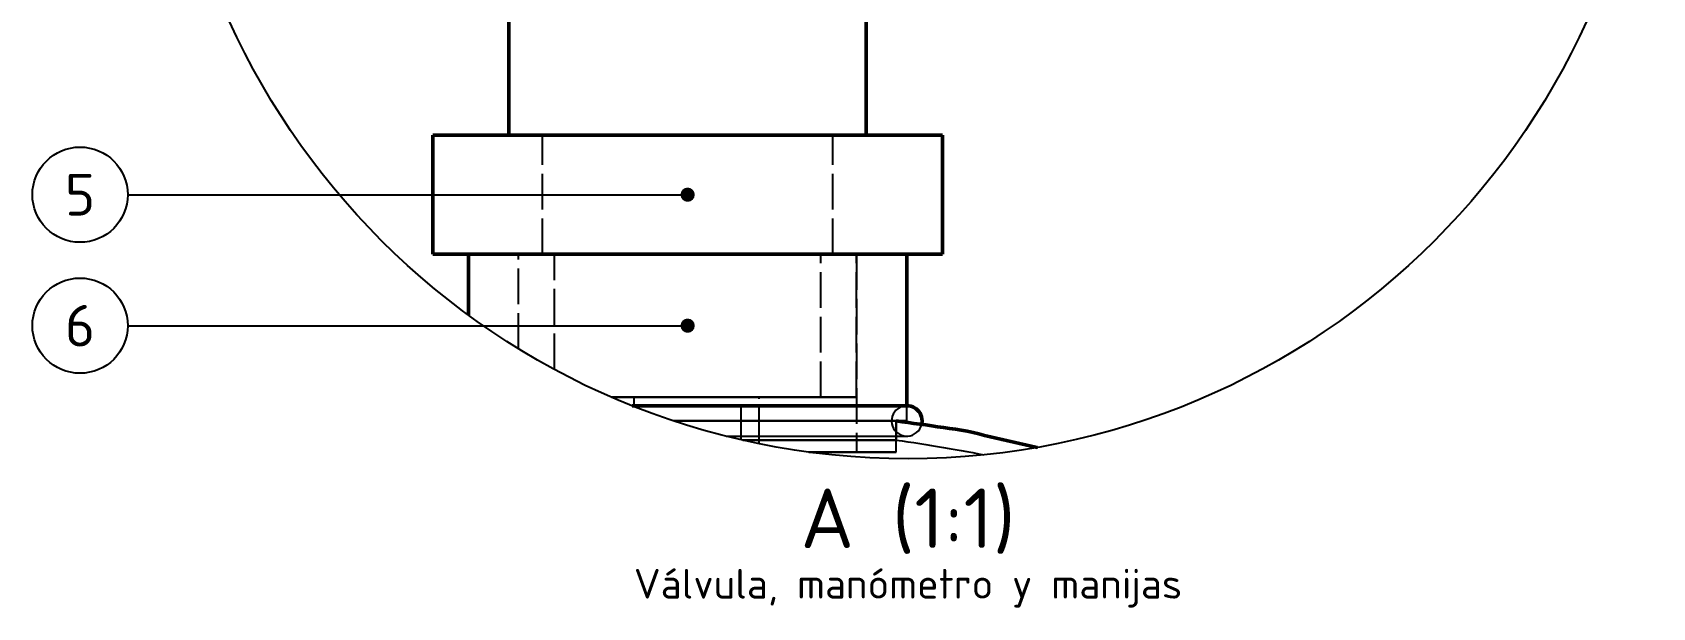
# Model space of a CAD drawing. Header units: millimetres. Extents: x 0 to 594, y 0 to 420.
# Drawn here: x 267.2 to 403.2, y 251.5 to 299.8 of the extents above; entities that cross this region are included whole.
import ezdxf
from ezdxf.enums import TextEntityAlignment as Align

# ---------------------------------------------------------------- set-up
doc = ezdxf.new("R2010")
doc.units = ezdxf.units.MM
doc.linetypes.add('ISO02-TRAZOS', pattern=[3.75, 3, -0.75])
for name, color, linetype, lineweight in [('01-VISIBLE', 7, 'CONTINUOUS', 50), ('02-OCULTA', 4, 'ISO02-TRAZOS', 25), ('06-TEXTO', 7, 'CONTINUOUS', 25), ('08-FINA', 5, 'CONTINUOUS', 25)]:
    doc.layers.add(name, color=color, linetype=linetype, lineweight=lineweight)
doc.styles.add('ISO3098', font='isocpeur.ttf')

msp = doc.modelspace()

# ---------------------------------------------------------------- hatches: boundary and pattern name
at = {"layer": '08-FINA'}
h = msp.add_hatch(color=7, dxfattribs=at)
h.dxf.hatch_style = 1
edge = h.paths.add_edge_path()
edge.add_arc((322.167, 286.174), 0.6, 0, 360)
h = msp.add_hatch(color=7, dxfattribs=at)
h.dxf.hatch_style = 1
edge = h.paths.add_edge_path()
edge.add_arc((322.167, 275.174), 0.6, 0, 360)

# ---------------------------------------------------------------- linework, layer by layer
at = {"layer": '01-VISIBLE'}
for points in [[(307.167, 291.174), (307.167, 312.055)], [(337.167, 291.174), (337.167, 312.055)], [(300.767, 291.174), (301.27, 291.174), (301.774, 291.174), (302.277, 291.174), (302.781, 291.174), (303.284, 291.174), (303.788, 291.174), (304.291, 291.174), (304.795, 291.174), (305.298, 291.174), (305.802, 291.174), (306.305, 291.174), (306.809, 291.174), (307.313, 291.174), (307.816, 291.174), (308.32, 291.174), (308.823, 291.174), (309.327, 291.174), (309.83, 291.174), (310.334, 291.174), (310.837, 291.174), (311.341, 291.174), (311.844, 291.174), (312.348, 291.174), (312.851, 291.174), (313.355, 291.174), (313.858, 291.174), (314.362, 291.174), (314.865, 291.174), (315.369, 291.174), (315.873, 291.174), (316.376, 291.174), (316.88, 291.174), (317.383, 291.174), (317.887, 291.174), (318.39, 291.174), (318.894, 291.174), (319.397, 291.174), (319.901, 291.174), (320.404, 291.174), (320.908, 291.174), (321.411, 291.174), (321.915, 291.174), (322.418, 291.174), (322.922, 291.174), (323.425, 291.174), (323.929, 291.174), (324.433, 291.174), (324.936, 291.174), (325.44, 291.174), (325.943, 291.174), (326.447, 291.174), (326.95, 291.174), (327.454, 291.174), (327.957, 291.174), (328.461, 291.174), (328.964, 291.174), (329.468, 291.174), (329.971, 291.174), (330.475, 291.174), (330.978, 291.174), (331.482, 291.174), (331.985, 291.174), (332.489, 291.174), (332.993, 291.174), (333.496, 291.174), (334, 291.174), (334.503, 291.174), (335.007, 291.174), (335.51, 291.174), (336.014, 291.174), (336.517, 291.174), (337.021, 291.174), (337.524, 291.174), (338.028, 291.174), (338.531, 291.174), (339.035, 291.174), (339.538, 291.174), (340.042, 291.174), (340.545, 291.174), (341.049, 291.174), (341.553, 291.174), (342.056, 291.174), (342.56, 291.174), (343.063, 291.174), (343.567, 291.174)], [(300.767, 281.174), (300.767, 291.174)], [(343.567, 281.174), (343.567, 291.174)], [(300.767, 281.174), (301.27, 281.174), (301.774, 281.174), (302.277, 281.174), (302.781, 281.174), (303.284, 281.174), (303.788, 281.174), (304.291, 281.174), (304.795, 281.174), (305.298, 281.174), (305.802, 281.174), (306.305, 281.174), (306.809, 281.174), (307.313, 281.174), (307.816, 281.174), (308.32, 281.174), (308.823, 281.174), (309.327, 281.174), (309.83, 281.174), (310.334, 281.174), (310.837, 281.174), (311.341, 281.174), (311.844, 281.174), (312.348, 281.174), (312.851, 281.174), (313.355, 281.174), (313.858, 281.174), (314.362, 281.174), (314.865, 281.174), (315.369, 281.174), (315.873, 281.174), (316.376, 281.174), (316.88, 281.174), (317.383, 281.174), (317.887, 281.174), (318.39, 281.174), (318.894, 281.174), (319.397, 281.174), (319.901, 281.174), (320.404, 281.174), (320.908, 281.174), (321.411, 281.174), (321.915, 281.174), (322.418, 281.174), (322.922, 281.174), (323.425, 281.174), (323.929, 281.174), (324.433, 281.174), (324.936, 281.174), (325.44, 281.174), (325.943, 281.174), (326.447, 281.174), (326.95, 281.174), (327.454, 281.174), (327.957, 281.174), (328.461, 281.174), (328.964, 281.174), (329.468, 281.174), (329.971, 281.174), (330.475, 281.174), (330.978, 281.174), (331.482, 281.174), (331.985, 281.174), (332.489, 281.174), (332.993, 281.174), (333.496, 281.174), (334, 281.174), (334.503, 281.174), (335.007, 281.174), (335.51, 281.174), (336.014, 281.174), (336.517, 281.174), (337.021, 281.174), (337.524, 281.174), (338.028, 281.174), (338.531, 281.174), (339.035, 281.174), (339.538, 281.174), (340.042, 281.174), (340.545, 281.174), (341.049, 281.174), (341.553, 281.174), (342.056, 281.174), (342.56, 281.174), (343.063, 281.174), (343.567, 281.174)], [(303.767, 276.06), (303.767, 281.174)], [(340.567, 268.454), (340.567, 281.174)], [(340.567, 268.454), (340.063, 268.454), (339.558, 268.454), (339.054, 268.454), (338.55, 268.454), (338.046, 268.454), (337.542, 268.454), (337.038, 268.454), (336.534, 268.454), (336.03, 268.454), (335.526, 268.454), (335.021, 268.454), (334.517, 268.454), (334.013, 268.454), (333.509, 268.454), (333.005, 268.454), (332.501, 268.454), (331.997, 268.454), (331.493, 268.454), (330.989, 268.454), (330.484, 268.454), (329.98, 268.454), (329.476, 268.454), (328.972, 268.454), (328.468, 268.454), (327.964, 268.454), (327.46, 268.454), (326.956, 268.454), (326.452, 268.454), (325.947, 268.454), (325.443, 268.454), (324.939, 268.454), (324.435, 268.454), (323.931, 268.454), (323.427, 268.454), (322.923, 268.454), (322.419, 268.454), (321.915, 268.454), (321.411, 268.454), (320.906, 268.454), (320.402, 268.454), (319.898, 268.454), (319.394, 268.454), (318.89, 268.454), (318.386, 268.454), (317.882, 268.454), (317.508, 268.454)], [(341.847, 267.174), (341.836, 267.341), (341.803, 267.505), (341.749, 267.664), (341.675, 267.814), (341.582, 267.953), (341.472, 268.079), (341.346, 268.19), (341.207, 268.283), (341.057, 268.357), (340.898, 268.411), (340.734, 268.443), (340.567, 268.454)], [(351.501, 264.948), (351.496, 264.949), (351.007, 265.059), (350.517, 265.169), (350.028, 265.278), (349.538, 265.387), (349.048, 265.496), (348.559, 265.606), (348.07, 265.717), (347.582, 265.831), (347.095, 265.953), (346.611, 266.084), (346.124, 266.206), (345.632, 266.304), (345.138, 266.391), (344.643, 266.47), (344.147, 266.546), (343.651, 266.62), (343.155, 266.691), (342.658, 266.762), (342.161, 266.832), (341.665, 266.901), (341.168, 266.97), (340.671, 267.038), (340.174, 267.105), (339.677, 267.173)], [(341.813, 266.88), (341.818, 266.905), (341.823, 266.929), (341.827, 266.953), (341.831, 266.977), (341.835, 267.002), (341.838, 267.026), (341.841, 267.051), (341.843, 267.075), (341.845, 267.1), (341.846, 267.125), (341.846, 267.149), (341.847, 267.174)]]:
    msp.add_lwpolyline(points, dxfattribs=at)
at = {"layer": '02-OCULTA'}
for points in [[(307.167, 291.174), (307.167, 350.343)], [(337.167, 291.174), (337.167, 350.343)], [(343.567, 291.174), (343.063, 291.174), (342.56, 291.174), (342.056, 291.174), (341.553, 291.174), (341.049, 291.174), (340.545, 291.174), (340.042, 291.174), (339.538, 291.174), (339.035, 291.174), (338.531, 291.174), (338.028, 291.174), (337.524, 291.174), (337.021, 291.174), (336.517, 291.174), (336.014, 291.174), (335.51, 291.174), (335.007, 291.174), (334.503, 291.174), (334, 291.174), (333.496, 291.174), (332.993, 291.174), (332.489, 291.174), (331.985, 291.174), (331.482, 291.174), (330.978, 291.174), (330.475, 291.174), (329.971, 291.174), (329.468, 291.174), (328.964, 291.174), (328.461, 291.174), (327.957, 291.174), (327.454, 291.174), (326.95, 291.174), (326.447, 291.174), (325.943, 291.174), (325.44, 291.174), (324.936, 291.174), (324.433, 291.174), (323.929, 291.174), (323.425, 291.174), (322.922, 291.174), (322.418, 291.174), (321.915, 291.174), (321.411, 291.174), (320.908, 291.174), (320.404, 291.174), (319.901, 291.174), (319.397, 291.174), (318.894, 291.174), (318.39, 291.174), (317.887, 291.174), (317.383, 291.174), (316.88, 291.174), (316.376, 291.174), (315.873, 291.174), (315.369, 291.174), (314.865, 291.174), (314.362, 291.174), (313.858, 291.174), (313.355, 291.174), (312.851, 291.174), (312.348, 291.174), (311.844, 291.174), (311.341, 291.174), (310.837, 291.174), (310.334, 291.174), (309.83, 291.174), (309.327, 291.174), (308.823, 291.174), (308.32, 291.174), (307.816, 291.174), (307.313, 291.174), (306.809, 291.174), (306.305, 291.174), (305.802, 291.174), (305.298, 291.174), (304.795, 291.174), (304.291, 291.174), (303.788, 291.174), (303.284, 291.174), (302.781, 291.174), (302.277, 291.174), (301.774, 291.174), (301.27, 291.174), (300.767, 291.174)], [(307.167, 291.174), (307.738, 291.174), (308.31, 291.174), (308.881, 291.174), (309.452, 291.174), (310.024, 291.174), (310.595, 291.174), (311.167, 291.174)], [(307.167, 291.174), (307.667, 291.174), (308.167, 291.174), (308.667, 291.174), (309.167, 291.174), (309.667, 291.174), (310.167, 291.174), (310.667, 291.174), (311.167, 291.174)], [(334.355, 291.174), (333.847, 291.174), (333.339, 291.174), (332.831, 291.174), (332.323, 291.174), (331.816, 291.174), (331.308, 291.174), (330.8, 291.174), (330.292, 291.174), (329.784, 291.174), (329.276, 291.174), (328.769, 291.174), (328.261, 291.174), (327.753, 291.174), (327.245, 291.174), (326.737, 291.174), (326.229, 291.174), (325.721, 291.174), (325.214, 291.174), (324.706, 291.174), (324.198, 291.174), (323.69, 291.174), (323.182, 291.174), (322.675, 291.174), (322.167, 291.174), (321.659, 291.174), (321.151, 291.174), (320.643, 291.174), (320.135, 291.174), (319.627, 291.174), (319.12, 291.174), (318.612, 291.174), (318.104, 291.174), (317.596, 291.174), (317.088, 291.174), (316.581, 291.174), (316.073, 291.174), (315.565, 291.174), (315.057, 291.174), (314.549, 291.174), (314.041, 291.174), (313.534, 291.174), (313.026, 291.174), (312.518, 291.174), (312.01, 291.174), (311.502, 291.174), (310.994, 291.174), (310.487, 291.174), (309.979, 291.174)], [(309.979, 291.174), (310.487, 291.174), (310.994, 291.174), (311.502, 291.174), (312.01, 291.174), (312.518, 291.174), (313.026, 291.174), (313.534, 291.174), (314.041, 291.174), (314.549, 291.174), (315.057, 291.174), (315.565, 291.174), (316.073, 291.174), (316.581, 291.174), (317.088, 291.174), (317.596, 291.174), (318.104, 291.174), (318.612, 291.174), (319.12, 291.174), (319.627, 291.174), (320.135, 291.174), (320.643, 291.174), (321.151, 291.174), (321.659, 291.174), (322.167, 291.174), (322.675, 291.174), (323.182, 291.174), (323.69, 291.174), (324.198, 291.174), (324.706, 291.174), (325.214, 291.174), (325.721, 291.174), (326.229, 291.174), (326.737, 291.174), (327.245, 291.174), (327.753, 291.174), (328.261, 291.174), (328.769, 291.174), (329.276, 291.174), (329.784, 291.174), (330.292, 291.174), (330.8, 291.174), (331.308, 291.174), (331.816, 291.174), (332.323, 291.174), (332.831, 291.174), (333.339, 291.174), (333.847, 291.174), (334.355, 291.174)], [(309.979, 281.174), (309.979, 291.174)], [(311.167, 291.174), (333.167, 291.174)], [(311.167, 291.174), (333.167, 291.174)], [(337.167, 291.174), (336.595, 291.174), (336.024, 291.174), (335.452, 291.174), (334.881, 291.174), (334.31, 291.174), (333.738, 291.174), (333.167, 291.174)], [(337.167, 291.174), (336.667, 291.174), (336.167, 291.174), (335.667, 291.174), (335.167, 291.174), (334.667, 291.174), (334.167, 291.174), (333.667, 291.174), (333.167, 291.174)], [(334.355, 281.174), (334.355, 291.174)], [(343.567, 281.174), (343.063, 281.174), (342.56, 281.174), (342.056, 281.174), (341.553, 281.174), (341.049, 281.174), (340.545, 281.174), (340.042, 281.174), (339.538, 281.174), (339.035, 281.174), (338.531, 281.174), (338.028, 281.174), (337.524, 281.174), (337.021, 281.174), (336.517, 281.174), (336.014, 281.174), (335.51, 281.174), (335.007, 281.174), (334.503, 281.174), (334, 281.174), (333.496, 281.174), (332.993, 281.174), (332.489, 281.174), (331.985, 281.174), (331.482, 281.174), (330.978, 281.174), (330.475, 281.174), (329.971, 281.174), (329.468, 281.174), (328.964, 281.174), (328.461, 281.174), (327.957, 281.174), (327.454, 281.174), (326.95, 281.174), (326.447, 281.174), (325.943, 281.174), (325.44, 281.174), (324.936, 281.174), (324.433, 281.174), (323.929, 281.174), (323.425, 281.174), (322.922, 281.174), (322.418, 281.174), (321.915, 281.174), (321.411, 281.174), (320.908, 281.174), (320.404, 281.174), (319.901, 281.174), (319.397, 281.174), (318.894, 281.174), (318.39, 281.174), (317.887, 281.174), (317.383, 281.174), (316.88, 281.174), (316.376, 281.174), (315.873, 281.174), (315.369, 281.174), (314.865, 281.174), (314.362, 281.174), (313.858, 281.174), (313.355, 281.174), (312.851, 281.174), (312.348, 281.174), (311.844, 281.174), (311.341, 281.174), (310.837, 281.174), (310.334, 281.174), (309.83, 281.174), (309.327, 281.174), (308.823, 281.174), (308.32, 281.174), (307.816, 281.174), (307.313, 281.174), (306.809, 281.174), (306.305, 281.174), (305.802, 281.174), (305.298, 281.174), (304.795, 281.174), (304.291, 281.174), (303.788, 281.174), (303.284, 281.174), (302.781, 281.174), (302.277, 281.174), (301.774, 281.174), (301.27, 281.174), (300.767, 281.174)], [(340.567, 281.174), (340.063, 281.174), (339.558, 281.174), (339.054, 281.174), (338.55, 281.174), (338.046, 281.174), (337.542, 281.174), (337.038, 281.174), (336.534, 281.174), (336.03, 281.174), (335.526, 281.174), (335.021, 281.174), (334.517, 281.174), (334.013, 281.174), (333.509, 281.174), (333.005, 281.174), (332.501, 281.174), (331.997, 281.174), (331.493, 281.174), (330.989, 281.174), (330.484, 281.174), (329.98, 281.174), (329.476, 281.174), (328.972, 281.174), (328.468, 281.174), (327.964, 281.174), (327.46, 281.174), (326.956, 281.174), (326.452, 281.174), (325.947, 281.174), (325.443, 281.174), (324.939, 281.174), (324.435, 281.174), (323.931, 281.174), (323.427, 281.174), (322.923, 281.174), (322.419, 281.174), (321.915, 281.174), (321.411, 281.174), (320.906, 281.174), (320.402, 281.174), (319.898, 281.174), (319.394, 281.174), (318.89, 281.174), (318.386, 281.174), (317.882, 281.174), (317.378, 281.174), (316.874, 281.174), (316.369, 281.174), (315.865, 281.174), (315.361, 281.174), (314.857, 281.174), (314.353, 281.174), (313.849, 281.174), (313.345, 281.174), (312.841, 281.174), (312.337, 281.174), (311.832, 281.174), (311.328, 281.174), (310.824, 281.174), (310.32, 281.174), (309.816, 281.174), (309.312, 281.174), (308.808, 281.174), (308.304, 281.174), (307.8, 281.174), (307.295, 281.174), (306.791, 281.174), (306.287, 281.174), (305.783, 281.174), (305.279, 281.174), (304.775, 281.174), (304.271, 281.174), (303.767, 281.174)], [(303.767, 281.174), (304.271, 281.174), (304.775, 281.174), (305.279, 281.174), (305.783, 281.174), (306.287, 281.174), (306.791, 281.174), (307.295, 281.174), (307.8, 281.174), (308.304, 281.174), (308.808, 281.174), (309.312, 281.174), (309.816, 281.174), (310.32, 281.174), (310.824, 281.174), (311.328, 281.174), (311.832, 281.174), (312.337, 281.174), (312.841, 281.174), (313.345, 281.174), (313.849, 281.174), (314.353, 281.174), (314.857, 281.174), (315.361, 281.174), (315.865, 281.174), (316.369, 281.174), (316.874, 281.174), (317.378, 281.174), (317.882, 281.174), (318.386, 281.174), (318.89, 281.174), (319.394, 281.174), (319.898, 281.174), (320.402, 281.174), (320.906, 281.174), (321.411, 281.174), (321.915, 281.174), (322.419, 281.174), (322.923, 281.174), (323.427, 281.174), (323.931, 281.174), (324.435, 281.174), (324.939, 281.174), (325.443, 281.174), (325.947, 281.174), (326.452, 281.174), (326.956, 281.174), (327.46, 281.174), (327.964, 281.174), (328.468, 281.174), (328.972, 281.174), (329.476, 281.174), (329.98, 281.174), (330.484, 281.174), (330.989, 281.174), (331.493, 281.174), (331.997, 281.174), (332.501, 281.174), (333.005, 281.174), (333.509, 281.174), (334.013, 281.174), (334.517, 281.174), (335.021, 281.174), (335.526, 281.174), (336.03, 281.174), (336.534, 281.174), (337.038, 281.174), (337.542, 281.174), (338.046, 281.174), (338.55, 281.174), (339.054, 281.174), (339.558, 281.174), (340.063, 281.174), (340.567, 281.174)], [(336.355, 281.174), (335.848, 281.174), (335.341, 281.174), (334.835, 281.174), (334.328, 281.174), (333.821, 281.174), (333.314, 281.174), (332.808, 281.174), (332.301, 281.174), (331.794, 281.174), (331.288, 281.174), (330.781, 281.174), (330.274, 281.174), (329.767, 281.174), (329.261, 281.174), (328.754, 281.174), (328.247, 281.174), (327.741, 281.174), (327.234, 281.174), (326.727, 281.174), (326.22, 281.174), (325.714, 281.174), (325.207, 281.174), (324.7, 281.174), (324.194, 281.174), (323.687, 281.174), (323.18, 281.174), (322.673, 281.174), (322.167, 281.174), (321.66, 281.174), (321.153, 281.174), (320.647, 281.174), (320.14, 281.174), (319.633, 281.174), (319.126, 281.174), (318.62, 281.174), (318.113, 281.174), (317.606, 281.174), (317.1, 281.174), (316.593, 281.174), (316.086, 281.174), (315.579, 281.174), (315.073, 281.174), (314.566, 281.174), (314.059, 281.174), (313.553, 281.174), (313.046, 281.174), (312.539, 281.174), (312.032, 281.174), (311.526, 281.174), (311.019, 281.174), (310.512, 281.174), (310.006, 281.174), (309.499, 281.174), (308.992, 281.174), (308.485, 281.174), (307.979, 281.174)], [(307.979, 281.174), (308.485, 281.174), (308.992, 281.174), (309.499, 281.174), (310.006, 281.174), (310.512, 281.174), (311.019, 281.174), (311.526, 281.174), (312.032, 281.174), (312.539, 281.174), (313.046, 281.174), (313.553, 281.174), (314.059, 281.174), (314.566, 281.174), (315.073, 281.174), (315.579, 281.174), (316.086, 281.174), (316.593, 281.174), (317.1, 281.174), (317.606, 281.174), (318.113, 281.174), (318.62, 281.174), (319.126, 281.174), (319.633, 281.174), (320.14, 281.174), (320.647, 281.174), (321.153, 281.174), (321.66, 281.174), (322.167, 281.174), (322.673, 281.174), (323.18, 281.174), (323.687, 281.174), (324.194, 281.174), (324.7, 281.174), (325.207, 281.174), (325.714, 281.174), (326.22, 281.174), (326.727, 281.174), (327.234, 281.174), (327.741, 281.174), (328.247, 281.174), (328.754, 281.174), (329.261, 281.174), (329.767, 281.174), (330.274, 281.174), (330.781, 281.174), (331.288, 281.174), (331.794, 281.174), (332.301, 281.174), (332.808, 281.174), (333.314, 281.174), (333.821, 281.174), (334.328, 281.174), (334.835, 281.174), (335.341, 281.174), (335.848, 281.174), (336.355, 281.174)], [(336.355, 281.174), (335.848, 281.174), (335.341, 281.174), (334.835, 281.174), (334.328, 281.174), (333.821, 281.174), (333.314, 281.174), (332.808, 281.174), (332.301, 281.174), (331.794, 281.174), (331.288, 281.174), (330.781, 281.174), (330.274, 281.174), (329.767, 281.174), (329.261, 281.174), (328.754, 281.174), (328.247, 281.174), (327.741, 281.174), (327.234, 281.174), (326.727, 281.174), (326.22, 281.174), (325.714, 281.174), (325.207, 281.174), (324.7, 281.174), (324.194, 281.174), (323.687, 281.174), (323.18, 281.174), (322.673, 281.174), (322.167, 281.174), (321.66, 281.174), (321.153, 281.174), (320.647, 281.174), (320.14, 281.174), (319.633, 281.174), (319.126, 281.174), (318.62, 281.174), (318.113, 281.174), (317.606, 281.174), (317.1, 281.174), (316.593, 281.174), (316.086, 281.174), (315.579, 281.174), (315.073, 281.174), (314.566, 281.174), (314.059, 281.174), (313.553, 281.174), (313.046, 281.174), (312.539, 281.174), (312.032, 281.174), (311.526, 281.174), (311.019, 281.174), (310.512, 281.174), (310.006, 281.174), (309.499, 281.174), (308.992, 281.174), (308.485, 281.174), (307.979, 281.174)], [(307.979, 281.174), (308.485, 281.174), (308.992, 281.174), (309.499, 281.174), (310.006, 281.174), (310.512, 281.174), (311.019, 281.174), (311.526, 281.174), (312.032, 281.174), (312.539, 281.174), (313.046, 281.174), (313.553, 281.174), (314.059, 281.174), (314.566, 281.174), (315.073, 281.174), (315.579, 281.174), (316.086, 281.174), (316.593, 281.174), (317.1, 281.174), (317.606, 281.174), (318.113, 281.174), (318.62, 281.174), (319.126, 281.174), (319.633, 281.174), (320.14, 281.174), (320.647, 281.174), (321.153, 281.174), (321.66, 281.174), (322.167, 281.174), (322.673, 281.174), (323.18, 281.174), (323.687, 281.174), (324.194, 281.174), (324.7, 281.174), (325.207, 281.174), (325.714, 281.174), (326.22, 281.174), (326.727, 281.174), (327.234, 281.174), (327.741, 281.174), (328.247, 281.174), (328.754, 281.174), (329.261, 281.174), (329.767, 281.174), (330.274, 281.174), (330.781, 281.174), (331.288, 281.174), (331.794, 281.174), (332.301, 281.174), (332.808, 281.174), (333.314, 281.174), (333.821, 281.174), (334.328, 281.174), (334.835, 281.174), (335.341, 281.174), (335.848, 281.174), (336.355, 281.174)], [(307.979, 273.235), (307.979, 281.174)], [(307.979, 273.235), (307.979, 281.174)], [(334.355, 281.174), (333.847, 281.174), (333.339, 281.174), (332.831, 281.174), (332.323, 281.174), (331.816, 281.174), (331.308, 281.174), (330.8, 281.174), (330.292, 281.174), (329.784, 281.174), (329.276, 281.174), (328.769, 281.174), (328.261, 281.174), (327.753, 281.174), (327.245, 281.174), (326.737, 281.174), (326.229, 281.174), (325.721, 281.174), (325.214, 281.174), (324.706, 281.174), (324.198, 281.174), (323.69, 281.174), (323.182, 281.174), (322.675, 281.174), (322.167, 281.174), (321.659, 281.174), (321.151, 281.174), (320.643, 281.174), (320.135, 281.174), (319.627, 281.174), (319.12, 281.174), (318.612, 281.174), (318.104, 281.174), (317.596, 281.174), (317.088, 281.174), (316.581, 281.174), (316.073, 281.174), (315.565, 281.174), (315.057, 281.174), (314.549, 281.174), (314.041, 281.174), (313.534, 281.174), (313.026, 281.174), (312.518, 281.174), (312.01, 281.174), (311.502, 281.174), (310.994, 281.174), (310.487, 281.174), (309.979, 281.174)], [(309.979, 281.174), (310.487, 281.174), (310.994, 281.174), (311.502, 281.174), (312.01, 281.174), (312.518, 281.174), (313.026, 281.174), (313.534, 281.174), (314.041, 281.174), (314.549, 281.174), (315.057, 281.174), (315.565, 281.174), (316.073, 281.174), (316.581, 281.174), (317.088, 281.174), (317.596, 281.174), (318.104, 281.174), (318.612, 281.174), (319.12, 281.174), (319.627, 281.174), (320.135, 281.174), (320.643, 281.174), (321.151, 281.174), (321.659, 281.174), (322.167, 281.174), (322.675, 281.174), (323.182, 281.174), (323.69, 281.174), (324.198, 281.174), (324.706, 281.174), (325.214, 281.174), (325.721, 281.174), (326.229, 281.174), (326.737, 281.174), (327.245, 281.174), (327.753, 281.174), (328.261, 281.174), (328.769, 281.174), (329.276, 281.174), (329.784, 281.174), (330.292, 281.174), (330.8, 281.174), (331.308, 281.174), (331.816, 281.174), (332.323, 281.174), (332.831, 281.174), (333.339, 281.174), (333.847, 281.174), (334.355, 281.174)], [(333.355, 281.174), (332.846, 281.174), (332.338, 281.174), (331.829, 281.174), (331.32, 281.174), (330.812, 281.174), (330.303, 281.174), (329.795, 281.174), (329.286, 281.174), (328.778, 281.174), (328.269, 281.174), (327.761, 281.174), (327.252, 281.174), (326.744, 281.174), (326.235, 281.174), (325.726, 281.174), (325.218, 281.174), (324.709, 281.174), (324.201, 281.174), (323.692, 281.174), (323.184, 281.174), (322.675, 281.174), (322.167, 281.174), (321.658, 281.174), (321.15, 281.174), (320.641, 281.174), (320.132, 281.174), (319.624, 281.174), (319.115, 281.174), (318.607, 281.174), (318.098, 281.174), (317.59, 281.174), (317.081, 281.174), (316.573, 281.174), (316.064, 281.174), (315.556, 281.174), (315.047, 281.174), (314.538, 281.174), (314.03, 281.174), (313.521, 281.174), (313.013, 281.174), (312.504, 281.174), (311.996, 281.174), (311.487, 281.174), (310.979, 281.174)], [(310.979, 281.174), (311.487, 281.174), (311.996, 281.174), (312.504, 281.174), (313.013, 281.174), (313.521, 281.174), (314.03, 281.174), (314.538, 281.174), (315.047, 281.174), (315.556, 281.174), (316.064, 281.174), (316.573, 281.174), (317.081, 281.174), (317.59, 281.174), (318.098, 281.174), (318.607, 281.174), (319.115, 281.174), (319.624, 281.174), (320.132, 281.174), (320.641, 281.174), (321.15, 281.174), (321.658, 281.174), (322.167, 281.174), (322.675, 281.174), (323.184, 281.174), (323.692, 281.174), (324.201, 281.174), (324.709, 281.174), (325.218, 281.174), (325.726, 281.174), (326.235, 281.174), (326.744, 281.174), (327.252, 281.174), (327.761, 281.174), (328.269, 281.174), (328.778, 281.174), (329.286, 281.174), (329.795, 281.174), (330.303, 281.174), (330.812, 281.174), (331.32, 281.174), (331.829, 281.174), (332.338, 281.174), (332.846, 281.174), (333.355, 281.174)], [(310.979, 271.504), (310.979, 281.174)], [(333.355, 269.174), (333.355, 281.174)], [(336.355, 281.174), (336.355, 264.562)], [(336.355, 269.174), (336.355, 281.174)], [(336.355, 269.174), (335.848, 269.174), (335.341, 269.174), (334.835, 269.174), (334.328, 269.174), (333.821, 269.174), (333.314, 269.174), (332.808, 269.174), (332.301, 269.174), (331.794, 269.174), (331.288, 269.174), (330.781, 269.174), (330.274, 269.174), (329.767, 269.174), (329.261, 269.174), (328.754, 269.174), (328.247, 269.174), (327.741, 269.174), (327.234, 269.174), (326.727, 269.174), (326.22, 269.174), (325.714, 269.174), (325.207, 269.174), (324.7, 269.174), (324.194, 269.174), (323.687, 269.174), (323.18, 269.174), (322.673, 269.174), (322.167, 269.174), (321.66, 269.174), (321.153, 269.174), (320.647, 269.174), (320.14, 269.174), (319.633, 269.174), (319.126, 269.174), (318.62, 269.174), (318.113, 269.174), (317.606, 269.174), (317.1, 269.174), (316.593, 269.174), (316.086, 269.174), (315.777, 269.174)], [(315.777, 269.174), (316.086, 269.174), (316.593, 269.174), (317.1, 269.174), (317.606, 269.174), (318.113, 269.174), (318.62, 269.174), (319.126, 269.174), (319.633, 269.174), (320.14, 269.174), (320.647, 269.174), (321.153, 269.174), (321.66, 269.174), (322.167, 269.174), (322.673, 269.174), (323.18, 269.174), (323.687, 269.174), (324.194, 269.174), (324.7, 269.174), (325.207, 269.174), (325.714, 269.174), (326.22, 269.174), (326.727, 269.174), (327.234, 269.174), (327.741, 269.174), (328.247, 269.174), (328.754, 269.174), (329.261, 269.174), (329.767, 269.174), (330.274, 269.174), (330.781, 269.174), (331.288, 269.174), (331.794, 269.174), (332.301, 269.174), (332.808, 269.174), (333.314, 269.174), (333.821, 269.174), (334.328, 269.174), (334.835, 269.174), (335.341, 269.174), (335.848, 269.174), (336.355, 269.174)], [(333.355, 269.174), (332.846, 269.174), (332.338, 269.174), (331.829, 269.174), (331.32, 269.174), (330.812, 269.174), (330.303, 269.174), (329.795, 269.174), (329.286, 269.174), (328.778, 269.174), (328.269, 269.174), (327.761, 269.174), (327.252, 269.174), (326.744, 269.174), (326.235, 269.174), (325.726, 269.174), (325.218, 269.174), (324.709, 269.174), (324.201, 269.174), (323.692, 269.174), (323.184, 269.174), (322.675, 269.174), (322.167, 269.174), (321.658, 269.174), (321.15, 269.174), (320.641, 269.174), (320.132, 269.174), (319.624, 269.174), (319.115, 269.174), (318.607, 269.174), (318.098, 269.174), (317.59, 269.174), (317.081, 269.174), (316.573, 269.174), (316.064, 269.174), (315.777, 269.174)], [(315.777, 269.174), (316.064, 269.174), (316.573, 269.174), (317.081, 269.174), (317.59, 269.174), (318.098, 269.174), (318.607, 269.174), (319.115, 269.174), (319.624, 269.174), (320.132, 269.174), (320.641, 269.174), (321.15, 269.174), (321.658, 269.174), (322.167, 269.174), (322.675, 269.174), (323.184, 269.174), (323.692, 269.174), (324.201, 269.174), (324.709, 269.174), (325.218, 269.174), (325.726, 269.174), (326.235, 269.174), (326.744, 269.174), (327.252, 269.174), (327.761, 269.174), (328.269, 269.174), (328.778, 269.174), (329.286, 269.174), (329.795, 269.174), (330.303, 269.174), (330.812, 269.174), (331.32, 269.174), (331.829, 269.174), (332.338, 269.174), (332.846, 269.174), (333.355, 269.174)], [(328.167, 269.174), (327.667, 269.174), (327.167, 269.174), (326.667, 269.174), (326.167, 269.174), (325.667, 269.174), (325.167, 269.174), (324.667, 269.174), (324.167, 269.174), (323.667, 269.174), (323.167, 269.174), (322.667, 269.174), (322.167, 269.174), (321.667, 269.174), (321.167, 269.174), (320.667, 269.174), (320.167, 269.174), (319.667, 269.174), (319.167, 269.174), (318.667, 269.174), (318.167, 269.174), (317.667, 269.174), (317.167, 269.174), (316.667, 269.174), (316.167, 269.174)], [(316.167, 269.174), (316.667, 269.174), (317.167, 269.174), (317.667, 269.174), (318.167, 269.174), (318.667, 269.174), (319.167, 269.174), (319.667, 269.174), (320.167, 269.174), (320.667, 269.174), (321.167, 269.174), (321.667, 269.174), (322.167, 269.174), (322.667, 269.174), (323.167, 269.174), (323.667, 269.174), (324.167, 269.174), (324.667, 269.174), (325.167, 269.174), (325.667, 269.174), (326.167, 269.174), (326.667, 269.174), (327.167, 269.174), (327.667, 269.174), (328.167, 269.174)], [(316.167, 269.007), (316.167, 269.174)], [(340.567, 268.454), (340.063, 268.454), (339.559, 268.454), (339.054, 268.454), (338.55, 268.454), (338.046, 268.454), (337.542, 268.454), (337.038, 268.454), (336.534, 268.454), (336.03, 268.454), (335.526, 268.454), (335.021, 268.454), (334.517, 268.454), (334.013, 268.454), (333.509, 268.454), (333.005, 268.454), (332.501, 268.454), (331.997, 268.454), (331.493, 268.454), (330.989, 268.454), (330.484, 268.454), (329.98, 268.454), (329.476, 268.454), (328.972, 268.454), (328.468, 268.454), (327.964, 268.454), (327.46, 268.454), (326.956, 268.454), (326.452, 268.454), (325.947, 268.454), (325.443, 268.454), (324.939, 268.454), (324.435, 268.454), (323.931, 268.454), (323.427, 268.454), (322.923, 268.454), (322.419, 268.454), (321.915, 268.454), (321.411, 268.454), (320.906, 268.454), (320.402, 268.454), (319.898, 268.454), (319.394, 268.454), (318.89, 268.454), (318.386, 268.454), (317.882, 268.454), (317.508, 268.454)], [(326.667, 269.174), (326.167, 269.174), (325.667, 269.174), (325.167, 269.174), (324.667, 269.174), (324.167, 269.174), (323.667, 269.174), (323.167, 269.174), (322.667, 269.174), (322.167, 269.174), (321.667, 269.174), (321.167, 269.174), (320.667, 269.174), (320.167, 269.174), (319.667, 269.174), (319.167, 269.174), (318.667, 269.174), (318.167, 269.174), (317.667, 269.174)], [(317.667, 269.174), (318.167, 269.174), (318.667, 269.174), (319.167, 269.174), (319.667, 269.174), (320.167, 269.174), (320.667, 269.174), (321.167, 269.174), (321.667, 269.174), (322.167, 269.174), (322.667, 269.174), (323.167, 269.174), (323.667, 269.174), (324.167, 269.174), (324.667, 269.174), (325.167, 269.174), (325.667, 269.174), (326.167, 269.174), (326.667, 269.174)], [(317.667, 268.391), (317.667, 269.174)], [(326.667, 265.591), (326.667, 269.174)], [(328.167, 265.266), (328.167, 269.174)], [(340.567, 268.454), (340.363, 268.438), (340.164, 268.389), (339.975, 268.309), (339.802, 268.201), (339.648, 268.066), (339.518, 267.908), (339.414, 267.732), (339.34, 267.541), (339.298, 267.341), (339.287, 267.136), (339.31, 266.933), (339.364, 266.736), (339.449, 266.55), (339.563, 266.38), (339.703, 266.23), (339.864, 266.104), (340.044, 266.006), (340.236, 265.937), (340.438, 265.901), (340.642, 265.896), (340.845, 265.925), (341.04, 265.985), (341.224, 266.076), (341.39, 266.194), (341.536, 266.338), (341.657, 266.503), (341.75, 266.686), (341.813, 266.88)], [(340.567, 267.174), (340.567, 268.454)], [(339.667, 267.174), (339.167, 267.174), (338.667, 267.174), (338.167, 267.174), (337.667, 267.174), (337.167, 267.174), (336.667, 267.174), (336.167, 267.174), (335.667, 267.174), (335.167, 267.174), (334.667, 267.174), (334.167, 267.174), (333.667, 267.174), (333.167, 267.174), (332.667, 267.174), (332.167, 267.174), (331.667, 267.174), (331.167, 267.174), (330.667, 267.174), (330.167, 267.174), (329.667, 267.174), (329.167, 267.174), (328.667, 267.174), (328.167, 267.174), (327.667, 267.174), (327.167, 267.174), (326.667, 267.174), (326.167, 267.174), (325.667, 267.174), (325.167, 267.174), (324.667, 267.174), (324.167, 267.174), (323.667, 267.174), (323.167, 267.174), (322.667, 267.174), (322.167, 267.174), (321.667, 267.174), (321.167, 267.174), (321.005, 267.174)], [(321.005, 267.174), (321.167, 267.174), (321.667, 267.174), (322.167, 267.174), (322.667, 267.174), (323.167, 267.174), (323.667, 267.174), (324.167, 267.174), (324.667, 267.174), (325.167, 267.174), (325.667, 267.174), (326.167, 267.174), (326.667, 267.174), (327.167, 267.174), (327.667, 267.174), (328.167, 267.174), (328.667, 267.174), (329.167, 267.174), (329.667, 267.174), (330.167, 267.174), (330.667, 267.174), (331.167, 267.174), (331.667, 267.174), (332.167, 267.174), (332.667, 267.174), (333.167, 267.174), (333.667, 267.174), (334.167, 267.174), (334.667, 267.174), (335.167, 267.174), (335.667, 267.174), (336.167, 267.174), (336.667, 267.174), (337.167, 267.174), (337.667, 267.174), (338.167, 267.174), (338.667, 267.174), (339.167, 267.174), (339.667, 267.174)], [(339.677, 267.174), (339.176, 267.174), (338.676, 267.174), (338.176, 267.174), (337.676, 267.174), (337.175, 267.174), (336.675, 267.174), (336.175, 267.174), (335.674, 267.174), (335.174, 267.174), (334.674, 267.174), (334.174, 267.174), (333.673, 267.174), (333.173, 267.174), (332.673, 267.174), (332.172, 267.174), (331.672, 267.174), (331.172, 267.174), (330.672, 267.174), (330.171, 267.174), (329.671, 267.174), (329.171, 267.174), (328.67, 267.174), (328.17, 267.174), (327.67, 267.174), (327.17, 267.174), (326.669, 267.174), (326.169, 267.174), (325.669, 267.174), (325.168, 267.174), (324.668, 267.174), (324.168, 267.174), (323.668, 267.174), (323.167, 267.174), (322.667, 267.174), (322.167, 267.174), (321.666, 267.174), (321.166, 267.174), (321.005, 267.174)], [(321.005, 267.174), (321.166, 267.174), (321.666, 267.174), (322.167, 267.174), (322.667, 267.174), (323.167, 267.174), (323.668, 267.174), (324.168, 267.174), (324.668, 267.174), (325.168, 267.174), (325.669, 267.174), (326.169, 267.174), (326.669, 267.174), (327.17, 267.174), (327.67, 267.174), (328.17, 267.174), (328.67, 267.174), (329.171, 267.174), (329.671, 267.174), (330.171, 267.174), (330.672, 267.174), (331.172, 267.174), (331.672, 267.174), (332.172, 267.174), (332.673, 267.174), (333.173, 267.174), (333.673, 267.174), (334.174, 267.174), (334.674, 267.174), (335.174, 267.174), (335.674, 267.174), (336.175, 267.174), (336.675, 267.174), (337.175, 267.174), (337.676, 267.174), (338.176, 267.174), (338.676, 267.174), (339.176, 267.174), (339.677, 267.174)], [(340.567, 267.174), (340.063, 267.174), (339.558, 267.174), (339.054, 267.174), (338.55, 267.174), (338.046, 267.174), (337.542, 267.174), (337.038, 267.174), (336.534, 267.174), (336.03, 267.174), (335.526, 267.174), (335.021, 267.174), (334.517, 267.174), (334.013, 267.174), (333.509, 267.174), (333.005, 267.174), (332.501, 267.174), (331.997, 267.174), (331.493, 267.174), (330.989, 267.174), (330.484, 267.174), (329.98, 267.174), (329.476, 267.174), (328.972, 267.174), (328.468, 267.174), (327.964, 267.174), (327.46, 267.174), (326.956, 267.174), (326.452, 267.174), (325.947, 267.174), (325.443, 267.174), (324.939, 267.174), (324.435, 267.174), (323.931, 267.174), (323.427, 267.174), (322.923, 267.174), (322.419, 267.174), (321.915, 267.174), (321.411, 267.174), (321.005, 267.174)], [(321.005, 267.174), (321.411, 267.174), (321.915, 267.174), (322.419, 267.174), (322.923, 267.174), (323.427, 267.174), (323.931, 267.174), (324.435, 267.174), (324.939, 267.174), (325.443, 267.174), (325.947, 267.174), (326.452, 267.174), (326.956, 267.174), (327.46, 267.174), (327.964, 267.174), (328.468, 267.174), (328.972, 267.174), (329.476, 267.174), (329.98, 267.174), (330.484, 267.174), (330.989, 267.174), (331.493, 267.174), (331.997, 267.174), (332.501, 267.174), (333.005, 267.174), (333.509, 267.174), (334.013, 267.174), (334.517, 267.174), (335.021, 267.174), (335.526, 267.174), (336.03, 267.174), (336.534, 267.174), (337.038, 267.174), (337.542, 267.174), (338.046, 267.174), (338.55, 267.174), (339.054, 267.174), (339.558, 267.174), (340.063, 267.174), (340.567, 267.174)], [(339.677, 267.173), (339.675, 267.173), (339.673, 267.173), (339.672, 267.173), (339.67, 267.174), (339.668, 267.174), (339.667, 267.174)], [(339.667, 267.174), (339.667, 265.562)], [(339.677, 264.562), (339.677, 267.174)], [(325.4, 265.894), (325.443, 265.894), (325.947, 265.894), (326.452, 265.894), (326.956, 265.894), (327.46, 265.894), (327.964, 265.894), (328.468, 265.894), (328.972, 265.894), (329.476, 265.894), (329.98, 265.894), (330.484, 265.894), (330.989, 265.894), (331.493, 265.894), (331.997, 265.894), (332.501, 265.894), (333.005, 265.894), (333.509, 265.894), (334.013, 265.894), (334.517, 265.894), (335.021, 265.894), (335.526, 265.894), (336.03, 265.894), (336.534, 265.894), (337.038, 265.894), (337.542, 265.894), (338.046, 265.894), (338.55, 265.894), (339.054, 265.894), (339.558, 265.894), (340.063, 265.894), (340.567, 265.894)], [(325.4, 265.894), (325.443, 265.894), (325.947, 265.894), (326.452, 265.894), (326.956, 265.894), (327.46, 265.894), (327.964, 265.894), (328.468, 265.894), (328.972, 265.894), (329.476, 265.894), (329.98, 265.894), (330.484, 265.894), (330.989, 265.894), (331.493, 265.894), (331.997, 265.894), (332.501, 265.894), (333.005, 265.894), (333.509, 265.894), (334.013, 265.894), (334.517, 265.894), (335.021, 265.894), (335.526, 265.894), (336.03, 265.894), (336.534, 265.894), (337.038, 265.894), (337.542, 265.894), (338.046, 265.894), (338.55, 265.894), (339.054, 265.894), (339.558, 265.894), (340.063, 265.894), (340.567, 265.894)], [(339.667, 265.562), (339.167, 265.562), (338.667, 265.562), (338.167, 265.562), (337.667, 265.562), (337.167, 265.562), (336.667, 265.562), (336.167, 265.562), (335.667, 265.562), (335.167, 265.562), (334.667, 265.562), (334.167, 265.562), (333.667, 265.562), (333.167, 265.562), (332.667, 265.562), (332.167, 265.562), (331.667, 265.562), (331.167, 265.562), (330.667, 265.562), (330.167, 265.562), (329.667, 265.562), (329.167, 265.562), (328.667, 265.562), (328.167, 265.562), (327.667, 265.562), (327.167, 265.562), (326.789, 265.562)], [(326.789, 265.562), (327.167, 265.562), (327.667, 265.562), (328.167, 265.562), (328.667, 265.562), (329.167, 265.562), (329.667, 265.562), (330.167, 265.562), (330.667, 265.562), (331.167, 265.562), (331.667, 265.562), (332.167, 265.562), (332.667, 265.562), (333.167, 265.562), (333.667, 265.562), (334.167, 265.562), (334.667, 265.562), (335.167, 265.562), (335.667, 265.562), (336.167, 265.562), (336.667, 265.562), (337.167, 265.562), (337.667, 265.562), (338.167, 265.562), (338.667, 265.562), (339.167, 265.562), (339.667, 265.562)], [(339.667, 265.562), (340.164, 265.493), (340.66, 265.422), (341.157, 265.35), (341.653, 265.275), (342.149, 265.198), (342.644, 265.119), (343.139, 265.038), (343.634, 264.955), (344.128, 264.87), (344.623, 264.784), (345.116, 264.695), (345.61, 264.604), (346.103, 264.511), (346.595, 264.416), (347.041, 264.329)], [(339.677, 264.562), (339.176, 264.562), (338.676, 264.562), (338.176, 264.562), (337.676, 264.562), (337.175, 264.562), (336.675, 264.562), (336.175, 264.562), (335.674, 264.562), (335.174, 264.562), (334.674, 264.562), (334.174, 264.562), (333.673, 264.562), (333.173, 264.562), (332.673, 264.562), (332.336, 264.562)], [(332.336, 264.562), (332.673, 264.562), (333.173, 264.562), (333.673, 264.562), (334.174, 264.562), (334.674, 264.562), (335.174, 264.562), (335.674, 264.562), (336.175, 264.562), (336.675, 264.562), (337.175, 264.562), (337.676, 264.562), (338.176, 264.562), (338.676, 264.562), (339.176, 264.562), (339.677, 264.562)], [(336.355, 264.562), (335.848, 264.562), (335.341, 264.562), (334.835, 264.562), (334.328, 264.562), (333.821, 264.562), (333.314, 264.562), (332.808, 264.562), (332.336, 264.562)], [(332.336, 264.562), (332.808, 264.562), (333.314, 264.562), (333.821, 264.562), (334.328, 264.562), (334.835, 264.562), (335.341, 264.562), (335.848, 264.562), (336.355, 264.562)]]:
    msp.add_lwpolyline(points, dxfattribs=at)
at = {"layer": '08-FINA'}
for p, q in [((275.167, 286.174), (322.167, 286.174)), ((275.167, 275.174), (322.167, 275.174))]:
    msp.add_line(p, q, dxfattribs=at)
for centre, radius in [((340.667, 326.5), 62.5), ((271.167, 286.174), 4), ((271.167, 275.174), 4)]:
    msp.add_circle(centre, radius, dxfattribs=at)

# ---------------------------------------------------------------- texts
at = {"layer": '06-TEXTO', "style": 'ISO3098'}
for s, height, p in [('5', 3.5, (271.167, 286.174)), ('6', 3.5, (271.167, 275.174)), ('A (1:1)', 5, (340.667, 259)), ('Válvula, manómetro y manijas', 2.5, (340.667, 253.5))]:
    msp.add_text(s, height=height, dxfattribs=at).set_placement(p, align=Align.MIDDLE_CENTER)

doc.saveas('drawing.dxf')
